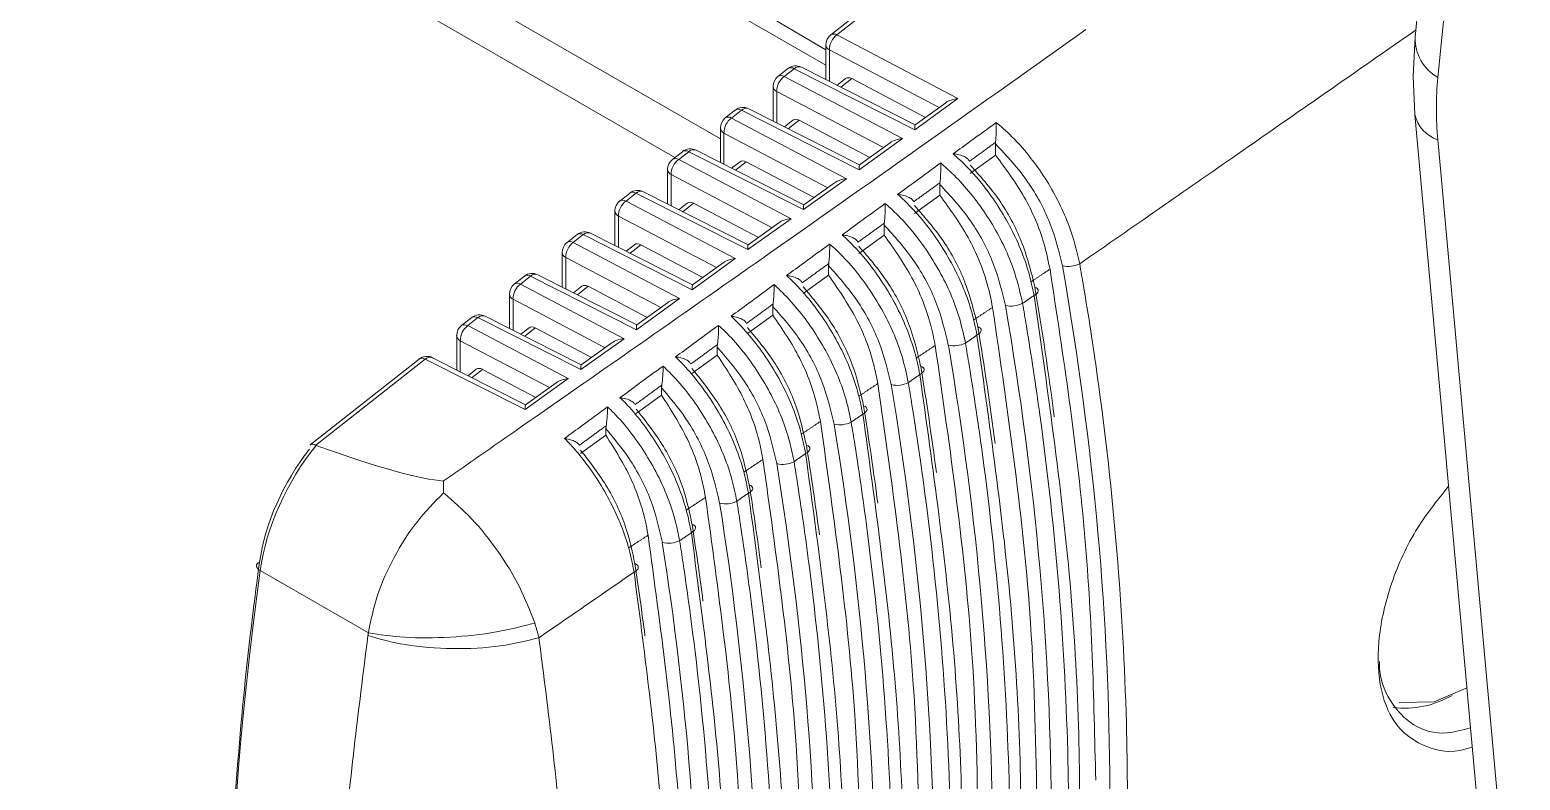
# Model space of a CAD drawing. Extents: x 11 to 120, y 2 to 94.
# Drawn here: x 84.262 to 85.436, y 13.921 to 14.513 of the extents above; entities that cross this region are included whole.
import ezdxf

# ---------------------------------------------------------------- set-up
doc = ezdxf.new("R2010")
doc.units = 0
doc.header["$MEASUREMENT"] = 0
doc.linetypes.add('SLD-Solid', pattern=[0])
doc.layers.add('OBJECT', color=7, linetype='CONTINUOUS')

msp = doc.modelspace()

# ---------------------------------------------------------------- linework, layer by layer
at = {"layer": 'OBJECT', "color": 7, "linetype": 'SLD-Solid', "lineweight": 15}
for p, q in [((84.889, 14.4848), (82.1888, 16.0435)), ((82.1959, 15.9332), (84.8059, 14.4265)), ((82.22, 15.884), (84.77, 14.4119)), ((85.4395, 15.3616), (85.353, 14.5067)), ((85.4575, 15.3297), (85.371, 14.4749)), ((85.1665, 14.7243), (84.8928, 14.5086)), ((85.1714, 14.7241), (84.8977, 14.5085)), ((84.889, 14.5007), (84.889, 14.4733)), ((84.8977, 14.5085), (84.993, 14.4583)), ((84.9781, 14.4512), (84.8918, 14.4967)), ((84.8918, 14.4967), (84.8918, 14.4718)), ((84.859, 14.482), (84.8512, 14.4758)), ((84.864, 14.4819), (84.8562, 14.4758)), ((84.8562, 14.4758), (84.9492, 14.4268)), ((84.959, 14.4338), (84.864, 14.4819)), ((84.9593, 14.4377), (84.8697, 14.483)), ((84.8474, 14.468), (84.8474, 14.4406)), ((84.9343, 14.4197), (84.8503, 14.4639)), ((84.8503, 14.4639), (84.8503, 14.4391)), ((84.9045, 14.4741), (84.8978, 14.4688)), ((84.9094, 14.4741), (84.9008, 14.4673)), ((84.9094, 14.4741), (84.9674, 14.4435)), ((84.993, 14.4583), (84.959, 14.4338)), ((84.9834, 14.455), (84.9593, 14.4377)), ((84.8175, 14.4492), (84.8097, 14.4431)), ((84.8225, 14.4492), (84.8146, 14.443)), ((84.8146, 14.443), (84.9053, 14.3952)), ((84.9152, 14.4023), (84.8225, 14.4492)), ((84.9155, 14.4062), (84.8282, 14.4503)), ((84.8629, 14.4414), (84.8563, 14.4361)), ((84.8679, 14.4413), (84.8593, 14.4346)), ((84.8679, 14.4413), (84.9236, 14.412)), ((85.3529, 14.4458), (85.4394, 13.4911)), ((84.8059, 14.4352), (84.8059, 14.4079)), ((84.8904, 14.3881), (84.8087, 14.4312)), ((84.8087, 14.4312), (84.8087, 14.4065)), ((84.776, 14.4165), (84.7681, 14.4104)), ((84.7809, 14.4165), (84.7731, 14.4103)), ((84.8713, 14.3708), (84.7809, 14.4165)), ((84.8717, 14.3746), (84.7867, 14.4176)), ((84.9492, 14.4268), (84.9152, 14.4023)), ((84.9396, 14.4235), (84.9155, 14.4061)), ((85.0226, 14.4137), (85.0226, 14.4227)), ((85.371, 14.426), (85.4575, 13.4712)), ((84.7731, 14.4103), (84.8615, 14.3637)), ((84.8214, 14.4086), (84.8147, 14.4034)), ((84.8263, 14.4086), (84.8178, 14.4019)), ((84.8263, 14.4086), (84.8797, 14.3804)), ((85.0026, 14.3994), (85.0226, 14.4137)), ((84.7643, 14.4025), (84.7643, 14.3752)), ((84.8466, 14.3566), (84.7672, 14.3985)), ((84.7672, 14.3985), (84.7672, 14.3738)), ((84.9053, 14.3952), (84.8713, 14.3708)), ((84.7345, 14.3838), (84.7266, 14.3776)), ((84.7394, 14.3838), (84.7316, 14.3776)), ((84.8275, 14.3393), (84.7394, 14.3838)), ((84.8278, 14.3431), (84.7452, 14.3849)), ((84.8958, 14.392), (84.8716, 14.3746)), ((84.9588, 14.3678), (84.9787, 14.3822)), ((84.9787, 14.3822), (84.9787, 14.3907)), ((84.7228, 14.3698), (84.7228, 14.3425)), ((84.7316, 14.3776), (84.8176, 14.3322)), ((84.7798, 14.3759), (84.7732, 14.3707)), ((84.7848, 14.3759), (84.7763, 14.3692)), ((84.7848, 14.3759), (84.8359, 14.3489)), ((84.8027, 14.3251), (84.7257, 14.3657)), ((84.7257, 14.3657), (84.7257, 14.3411)), ((84.8615, 14.3637), (84.8275, 14.3393)), ((84.8519, 14.3605), (84.8278, 14.3431)), ((84.9349, 14.3507), (84.9349, 14.3587)), ((84.693, 14.3511), (84.6851, 14.3449)), ((84.6979, 14.3511), (84.69, 14.3448)), ((84.7837, 14.3077), (84.6979, 14.3511)), ((84.784, 14.3116), (84.7037, 14.3522)), ((84.9149, 14.3363), (84.9349, 14.3507)), ((84.6812, 14.337), (84.6812, 14.3099)), ((84.69, 14.3448), (84.7738, 14.3007)), ((84.7383, 14.3432), (84.7317, 14.338)), ((84.7432, 14.3431), (84.7348, 14.3365)), ((84.7432, 14.3431), (84.792, 14.3174)), ((84.7589, 14.2936), (84.6841, 14.333)), ((84.6841, 14.333), (84.6841, 14.3084)), ((84.8176, 14.3322), (84.7837, 14.3077)), ((84.8081, 14.3289), (84.7839, 14.3116)), ((84.8911, 14.3191), (84.8911, 14.3267)), ((84.6515, 14.3184), (84.6435, 14.3122)), ((84.6564, 14.3184), (84.6485, 14.3121)), ((84.6485, 14.3121), (84.73, 14.2691)), ((84.7398, 14.2762), (84.6564, 14.3184)), ((84.7401, 14.2801), (84.6622, 14.3195)), ((84.6967, 14.3104), (84.6902, 14.3053)), ((84.7017, 14.3104), (84.6933, 14.3038)), ((84.7017, 14.3104), (84.7482, 14.2859)), ((84.8711, 14.3048), (84.8911, 14.3191)), ((84.6397, 14.3043), (84.6397, 14.2772)), ((84.7151, 14.262), (84.6426, 14.3003)), ((84.6426, 14.3003), (84.6426, 14.2757)), ((84.7738, 14.3007), (84.7398, 14.2762)), ((84.6963, 14.2486), (84.6207, 14.2868)), ((84.7642, 14.2974), (84.7401, 14.28)), ((84.8272, 14.2733), (84.8472, 14.2876)), ((84.8472, 14.2876), (84.8472, 14.2946)), ((84.61, 14.2857), (84.602, 14.2794)), ((84.6149, 14.2857), (84.6069, 14.2794)), ((84.6069, 14.2794), (84.6861, 14.2376)), ((84.696, 14.2447), (84.6149, 14.2857)), ((84.6552, 14.2777), (84.6487, 14.2726)), ((84.6601, 14.2777), (84.6518, 14.2711)), ((84.6601, 14.2777), (84.7044, 14.2543)), ((84.5982, 14.2716), (84.5982, 14.2445)), ((84.6712, 14.2305), (84.601, 14.2675)), ((84.601, 14.2675), (84.601, 14.243)), ((84.73, 14.2691), (84.696, 14.2447)), ((84.7204, 14.2659), (84.6963, 14.2485)), ((84.5685, 14.253), (84.4827, 14.1854)), ((84.5734, 14.253), (84.4872, 14.1851)), ((84.6521, 14.2132), (84.5734, 14.253)), ((84.6525, 14.217), (84.5792, 14.2541)), ((84.7834, 14.2417), (84.8034, 14.2561)), ((84.8034, 14.2561), (84.8034, 14.2625)), ((84.6136, 14.245), (84.6072, 14.2399)), ((84.6186, 14.2449), (84.6103, 14.2384)), ((84.6186, 14.2449), (84.6605, 14.2228)), ((84.6861, 14.2376), (84.6521, 14.2132)), ((84.6766, 14.2344), (84.6524, 14.217)), ((84.7595, 14.2246), (84.7595, 14.2304)), ((84.7396, 14.2102), (84.7595, 14.2246)), ((84.6957, 14.1787), (84.7157, 14.193)), ((84.7157, 14.193), (84.7157, 14.1982)), ((84.5286, 14.0373), (84.4434, 14.0865))]:
    msp.add_line(p, q, dxfattribs=at)
at = {"layer": 'OBJECT', "color": 7, "linetype": 'SLD-Solid', "lineweight": 15, "flags": 128}
for points in [[(81.6692, 16.3898), (82.3097, 16.0132), (84.889, 14.4968)], [(85.353, 14.5067), (85.3515, 14.4761), (85.3529, 14.4458)], [(85.0536, 14.3097), (85.0548, 14.3092), (85.0557, 14.3085), (85.0562, 14.3077), (85.0563, 14.3068), (85.056, 14.3059), (85.0554, 14.305), (85.0543, 14.304), (85.053, 14.3032)], [(85.0086, 14.2786), (85.0098, 14.278), (85.0107, 14.2773), (85.0113, 14.2765), (85.0114, 14.2756), (85.0111, 14.2747), (85.0104, 14.2738), (85.0094, 14.2729), (85.008, 14.272)], [(84.9636, 14.2474), (84.9649, 14.2469), (84.9658, 14.2462), (84.9663, 14.2454), (84.9664, 14.2445), (84.9661, 14.2435), (84.9654, 14.2426), (84.9644, 14.2417), (84.963, 14.2408)], [(84.9186, 14.2163), (84.9199, 14.2157), (84.9208, 14.215), (84.9213, 14.2142), (84.9214, 14.2133), (84.9211, 14.2124), (84.9204, 14.2114), (84.9194, 14.2105), (84.9181, 14.2097)], [(84.8736, 14.1851), (84.8749, 14.1846), (84.8758, 14.1839), (84.8763, 14.183), (84.8764, 14.1821), (84.8761, 14.1812), (84.8754, 14.1803), (84.8744, 14.1793), (84.873, 14.1785)], [(84.8286, 14.154), (84.8298, 14.1534), (84.8307, 14.1527), (84.8312, 14.1519), (84.8314, 14.151), (84.8311, 14.1501), (84.8304, 14.1491), (84.8294, 14.1482), (84.828, 14.1474)], [(84.7835, 14.1229), (84.7848, 14.1223), (84.7857, 14.1216), (84.7862, 14.1208), (84.7863, 14.1199), (84.786, 14.1189), (84.7854, 14.118), (84.7843, 14.1171), (84.783, 14.1162)], [(84.4434, 14.0865), (84.4422, 14.0873), (84.4412, 14.0881), (84.4407, 14.089), (84.4404, 14.0899), (84.4405, 14.0908), (84.441, 14.0916), (84.4418, 14.0923), (84.4429, 14.0929)], [(84.7385, 14.0918), (84.7397, 14.0912), (84.7406, 14.0905), (84.7411, 14.0897), (84.7412, 14.0887), (84.741, 14.0878), (84.7403, 14.0868), (84.7393, 14.0859), (84.7379, 14.0851)], [(85.3939, 13.994), (85.368, 13.9829), (85.3404, 13.9823)]]:
    msp.add_lwpolyline(points, dxfattribs=at)
at = {"layer": 'OBJECT', "color": 7, "linetype": 'SLD-Solid', "lineweight": 15}
for centre, radius, start, end in [((84.899, 14.5007), 0.01, 128.2361, 180), ((84.8937, 14.5011), 0.00479, 184.135, 246.5137), ((84.9067, 14.4967), 0.0149, 127.0577, 180.0165), ((84.8952, 14.5045), 0.00473, 57.9077, 121.0665), ((85.3891, 14.5061), 0.0361, 179.1152, 239.8682), ((84.8574, 14.468), 0.01, 128.2361, 180), ((84.8651, 14.4639), 0.0149, 127.0577, 180.0165), ((84.8537, 14.472), 0.00458, 56.7349, 122.2392), ((84.8652, 14.4741), 0.01, 63.1776, 128.2361), ((84.8614, 14.4781), 0.00458, 56.7349, 122.2392), ((84.8677, 14.4779), 0.00551, 68.9256, 133.0264), ((85.6268, 14.4504), 0.257, 174.5388, 185.4612), ((84.8522, 14.4683), 0.00479, 184.135, 246.5137), ((84.8237, 14.4414), 0.01, 63.1776, 128.2361), ((84.8159, 14.4352), 0.01, 128.2361, 180), ((84.8236, 14.4312), 0.0149, 127.0577, 180.0165), ((84.8121, 14.4392), 0.00458, 56.7349, 122.2392), ((84.8199, 14.4454), 0.00458, 56.7349, 122.2392), ((84.8262, 14.4452), 0.00551, 68.9256, 133.0264), ((85.379, 14.4514), 0.0267, 192.0454, 252.4527), ((84.8107, 14.4356), 0.00479, 184.135, 246.5137), ((84.7822, 14.4087), 0.01, 63.1776, 128.2361), ((84.7784, 14.4127), 0.00458, 56.7349, 122.2392), ((84.7847, 14.4125), 0.00551, 68.9256, 133.0264), ((84.7743, 14.4025), 0.01, 128.2361, 180), ((84.782, 14.3985), 0.0149, 127.0577, 180.0165), ((84.7706, 14.4065), 0.00458, 56.7349, 122.2392), ((84.7691, 14.4028), 0.00479, 184.135, 246.5137), ((84.7407, 14.376), 0.01, 63.1776, 128.2361), ((84.7369, 14.38), 0.00458, 56.7349, 122.2392), ((84.7432, 14.3798), 0.00551, 68.9256, 133.0264), ((84.7328, 14.3698), 0.01, 128.2361, 180), ((84.7276, 14.3701), 0.00479, 184.135, 246.5137), ((84.7405, 14.3657), 0.0149, 127.0577, 180.0165), ((84.729, 14.3737), 0.00458, 56.7349, 122.2392), ((84.6875, 14.341), 0.00458, 56.7349, 122.2392), ((84.6992, 14.3433), 0.01, 63.1776, 128.2361), ((84.6954, 14.3473), 0.00458, 56.7349, 122.2392), ((84.7017, 14.3471), 0.00551, 68.9256, 133.0264), ((84.6912, 14.337), 0.01, 128.2361, 180), ((84.686, 14.3374), 0.00479, 184.135, 246.5137), ((84.699, 14.333), 0.0149, 127.0577, 180.0165), ((85.0799, 14.3455), 0.0195, 256.6447, 297.5175), ((84.6497, 14.3043), 0.01, 128.2361, 180), ((84.6574, 14.3003), 0.0149, 127.0577, 180.0165), ((84.646, 14.3083), 0.00458, 56.7349, 122.2392), ((84.6577, 14.3106), 0.01, 63.1776, 128.2361), ((84.6539, 14.3146), 0.00458, 56.7349, 122.2392), ((84.6602, 14.3144), 0.00551, 68.9256, 133.0264), ((84.6445, 14.3046), 0.00479, 184.135, 246.5137), ((84.6162, 14.2779), 0.01, 63.1776, 128.2361), ((84.6124, 14.2818), 0.00458, 56.7349, 122.2392), ((84.6187, 14.2816), 0.00551, 68.9256, 133.0264), ((85.035, 14.3142), 0.0194, 256.42, 297.4893), ((84.6082, 14.2716), 0.01, 128.2361, 180), ((84.6159, 14.2675), 0.0149, 127.0577, 180.0165), ((84.6044, 14.2755), 0.00458, 56.7349, 122.2392), ((84.6029, 14.2719), 0.00479, 184.135, 246.5137), ((84.99, 14.2829), 0.0194, 256.1953, 297.4608), ((84.5746, 14.2452), 0.01, 63.1776, 128.2361), ((84.5709, 14.2491), 0.00458, 56.7349, 122.2392), ((84.5771, 14.2491), 0.00536, 67.8974, 134.0547), ((84.9451, 14.2516), 0.0193, 255.9705, 297.4322), ((84.9001, 14.2204), 0.0192, 255.7456, 297.4034), ((84.8551, 14.1891), 0.0191, 255.5206, 297.3744), ((84.8101, 14.1579), 0.019, 255.2956, 297.3452), ((84.7651, 14.1267), 0.0189, 255.0705, 297.3158), ((85.345, 14.0518), 0.0739, 262.9181, 300.1992)]:
    msp.add_arc(centre, radius, start, end, dxfattribs=at)
for centre, major_axis, ratio, start_param, end_param in [((84.9098, 14.4656), (-0.00494, 0.00879), 0.568104, 5.562304, 6.372114), ((84.9942, 14.4505), (0.0141, 0.001), 0.559485, 1.619644, 2.406669), ((84.8683, 14.4329), (-0.00494, 0.00879), 0.568104, 5.562304, 6.372114), ((84.9602, 14.426), (-0.0009, 0.0117), 0.071971, 0.043681, 0.830706), ((84.9504, 14.419), (0.0141, 0.001), 0.559485, 1.619644, 2.406669), ((84.8267, 14.4001), (-0.00494, 0.00879), 0.568104, 5.562304, 6.372114), ((84.9164, 14.3945), (-0.0009, 0.0117), 0.071971, 0.043681, 0.830706), ((84.9066, 14.3874), (0.0141, 0.001), 0.559485, 1.619644, 2.406669), ((84.7852, 14.3674), (-0.00494, 0.00879), 0.568104, 5.562304, 6.372114), ((84.8726, 14.363), (-0.0009, 0.0117), 0.071971, 0.043681, 0.830706), ((84.8627, 14.3559), (0.0141, 0.001), 0.559485, 1.619644, 2.406669), ((84.7436, 14.3347), (-0.00494, 0.00879), 0.568104, 5.562304, 6.372114), ((84.8287, 14.3315), (-0.0009, 0.0117), 0.071971, 0.043681, 0.830706), ((84.8189, 14.3244), (0.0141, 0.001), 0.559485, 1.619644, 2.406669), ((83.5308, 14.8121), (-1.1233, 1.9121), 0.582398, 3.705236, 4.140027), ((84.7021, 14.3019), (-0.00494, 0.00879), 0.568104, 5.562304, 6.372114), ((84.7849, 14.2999), (-0.0009, 0.0117), 0.071971, 0.043681, 0.830706), ((84.775, 14.2929), (0.0141, 0.001), 0.559485, 1.619644, 2.406669), ((83.5353, 14.8163), (-1.094, 1.9283), 0.572321, 4.093498, 4.145875), ((83.487, 14.7868), (-1.1217, 1.9093), 0.582398, 3.708599, 4.136664), ((84.6605, 14.2692), (-0.00494, 0.00879), 0.568104, 5.562304, 6.372114), ((84.741, 14.2684), (-0.0009, 0.0117), 0.071971, 0.043681, 0.830706), ((83.4914, 14.791), (-1.0924, 1.9255), 0.572321, 4.095162, 4.14251), ((84.7312, 14.2613), (0.0141, 0.001), 0.559485, 1.619644, 2.406669), ((83.4432, 14.7615), (-1.12, 1.9065), 0.582398, 3.71197, 4.133293), ((84.619, 14.2365), (-0.00494, 0.00879), 0.568104, 5.562304, 6.372114), ((84.6972, 14.2369), (-0.0009, 0.0117), 0.071971, 0.043681, 0.830706), ((83.4476, 14.7657), (-1.0908, 1.9226), 0.572321, 4.095985, 4.139138), ((84.6874, 14.2298), (0.0141, 0.001), 0.559485, 1.619644, 2.406669), ((83.3993, 14.7362), (-1.1184, 1.9037), 0.582398, 3.715349, 4.129914), ((84.6534, 14.2054), (-0.0009, 0.0117), 0.071971, 0.043681, 0.830706), ((83.4037, 14.7404), (-1.0892, 1.9198), 0.572321, 4.096159, 4.135757), ((83.3555, 14.7109), (-1.1167, 1.9009), 0.582398, 3.718736, 4.126527), ((84.5154, 14.1231), (0.0508, 0.0976), 0.546171, 1.229091, 2.150624), ((84.5228, 14.1193), (0.0558, 0.1063), 0.548821, 1.215786, 2.152407), ((82.993, 15.0024), (1.6104, -0.8416), 0.051024, 5.927291, 6.168405), ((83.3599, 14.7151), (-1.0876, 1.917), 0.572321, 4.09582, 4.132368), ((83.3116, 14.6856), (-1.1151, 1.898), 0.582398, 3.722132, 4.123132), ((83.3161, 14.6898), (-1.086, 1.9142), 0.572321, 4.09507, 4.128971), ((83.2678, 14.6603), (-1.1135, 1.8952), 0.582398, 3.725535, 4.119729), ((83.2722, 14.6645), (-1.0844, 1.9113), 0.572321, 4.093983, 4.125565), ((83.2239, 14.6349), (-1.1118, 1.8924), 0.582398, 3.728947, 4.116317), ((85.9185, 14.7091), (1.0353, 1.9881), 0.546171, 2.150624, 2.267536), ((83.2284, 14.6391), (-1.0828, 1.9085), 0.572321, 4.092617, 4.122152), ((85.9259, 14.7052), (1.0403, 1.9967), 0.546312, 2.150718, 2.514227)]:
    msp.add_ellipse(centre, major_axis=major_axis, ratio=ratio, start_param=start_param, end_param=end_param, dxfattribs=at)
for points, knots in [([(84.5879, 14.157), (84.592, 14.1598), (84.6124, 14.1741), (84.6984, 14.234), (84.8637, 14.3494), (85.0112, 14.4541), (85.0938, 14.5128)], [0, 0, 0, 0, 0.024148, 0.120739, 0.507103, 1, 1, 1, 1]), ([(85.3535, 14.5123), (85.3067, 14.4797), (85.2186, 14.4182), (85.1303, 14.3569), (85.0889, 14.3281)], [0, 0, 0, 0, 0.531409, 1, 1, 1, 1]), ([(84.9892, 14.4148), (84.9939, 14.4182), (85.0052, 14.4264), (85.0165, 14.4347), (85.0231, 14.4395)], [0, 0, 0, 0, 0.412557, 1, 1, 1, 1]), ([(85.0231, 14.4395), (85.0231, 14.4395), (85.0232, 14.4384), (85.0232, 14.4358), (85.0231, 14.4315), (85.0229, 14.4271), (85.0227, 14.4249), (85.0226, 14.4239)], [0, 0, 0, 0, 0.007744, 0.250695, 0.570354, 0.807208, 1, 1, 1, 1]), ([(85.0231, 14.4395), (85.025, 14.438), (85.0315, 14.4325), (85.0468, 14.4171), (85.0666, 14.3898), (85.0822, 14.3568), (85.087, 14.3364), (85.0889, 14.3281)], [0, 0, 0, 0, 0.059775, 0.207161, 0.501412, 0.795934, 1, 1, 1, 1]), ([(85.0754, 14.3265), (85.0726, 14.3377), (85.067, 14.3601), (85.0484, 14.395), (85.0314, 14.4132), (85.0226, 14.4227)], [0, 0, 0, 0, 0.324207, 0.64849, 1, 1, 1, 1]), ([(84.9455, 14.3828), (84.9502, 14.3863), (84.9615, 14.3945), (84.9728, 14.4028), (84.9794, 14.4076)], [0, 0, 0, 0, 0.412528, 1, 1, 1, 1]), ([(84.9794, 14.4076), (84.9794, 14.4076), (84.9794, 14.4066), (84.9795, 14.404), (84.9794, 14.3998), (84.9792, 14.3954), (84.9789, 14.3931), (84.9788, 14.392)], [0, 0, 0, 0, 0.007812, 0.231081, 0.559204, 0.802812, 1, 1, 1, 1]), ([(84.9794, 14.4076), (84.9812, 14.406), (84.9877, 14.4005), (85.0028, 14.3849), (85.0225, 14.3575), (85.0376, 14.3247), (85.0421, 14.3048), (85.0439, 14.2969)], [0, 0, 0, 0, 0.059495, 0.208459, 0.505892, 0.803608, 1, 1, 1, 1]), ([(85.053, 14.3032), (85.0517, 14.3092), (85.0479, 14.3272), (85.0348, 14.3586), (85.0149, 14.3888), (84.9988, 14.4064), (84.991, 14.4132), (84.9892, 14.4148)], [0, 0, 0, 0, 0.148503, 0.448596, 0.748256, 0.940444, 1, 1, 1, 1]), ([(85.0021, 14.4089), (85.0017, 14.4096), (85.0009, 14.4109), (84.9981, 14.4127), (84.9942, 14.4141), (84.9909, 14.4147), (84.9893, 14.4148), (84.9892, 14.4148)], [0, 0, 0, 0, 0.199298, 0.397083, 0.7009, 0.992023, 1, 1, 1, 1]), ([(85.0026, 14.406), (85.0105, 14.3972), (85.0263, 14.3797), (85.0449, 14.3451), (85.0506, 14.3218), (85.0536, 14.3097)], [0, 0, 0, 0, 0.324373, 0.64869, 1, 1, 1, 1]), ([(85.0226, 14.4137), (85.0306, 14.403), (85.0465, 14.3817), (85.0601, 14.3495), (85.0641, 14.3307), (85.0655, 14.3239)], [0, 0, 0, 0, 0.390004, 0.779955, 1, 1, 1, 1]), ([(85.008, 14.272), (85.0068, 14.278), (85.003, 14.296), (84.99, 14.3274), (84.9704, 14.3573), (84.9546, 14.3746), (84.9473, 14.3812), (84.9455, 14.3828)], [0, 0, 0, 0, 0.150136, 0.453531, 0.756488, 0.940721, 1, 1, 1, 1]), ([(84.9582, 14.3771), (84.9578, 14.3777), (84.9568, 14.3792), (84.9536, 14.381), (84.9497, 14.3823), (84.9468, 14.3827), (84.9455, 14.3828), (84.9455, 14.3828)], [0, 0, 0, 0, 0.203476, 0.450054, 0.773099, 0.991938, 1, 1, 1, 1]), ([(85.0304, 14.2953), (85.0276, 14.3065), (85.0222, 14.3289), (85.0038, 14.3634), (84.9872, 14.3815), (84.9787, 14.3907)], [0, 0, 0, 0, 0.328087, 0.656253, 1, 1, 1, 1]), ([(84.9787, 14.3822), (84.9866, 14.3714), (85.0024, 14.3498), (85.0152, 14.3181), (85.019, 14.3), (85.0203, 14.2938)], [0, 0, 0, 0, 0.397554, 0.795054, 1, 1, 1, 1]), ([(84.9018, 14.3509), (84.9064, 14.3543), (84.9177, 14.3626), (84.929, 14.3708), (84.9357, 14.3757)], [0, 0, 0, 0, 0.412497, 1, 1, 1, 1]), ([(84.9357, 14.3757), (84.9357, 14.3756), (84.9357, 14.3747), (84.9357, 14.3722), (84.9356, 14.3681), (84.9354, 14.3636), (84.9351, 14.3612), (84.935, 14.3602)], [0, 0, 0, 0, 0.007883, 0.210618, 0.547453, 0.798165, 1, 1, 1, 1]), ([(84.9357, 14.3757), (84.9375, 14.3741), (84.9439, 14.3684), (84.9589, 14.3527), (84.9783, 14.325), (84.9929, 14.2927), (84.9973, 14.2732), (84.9989, 14.2657)], [0, 0, 0, 0, 0.059218, 0.209832, 0.510595, 0.811653, 1, 1, 1, 1]), ([(84.9588, 14.374), (84.9666, 14.3651), (84.9823, 14.3473), (85.0003, 14.3131), (85.0058, 14.2902), (85.0086, 14.2786)], [0, 0, 0, 0, 0.328437, 0.656814, 1, 1, 1, 1]), ([(84.9854, 14.2641), (84.9827, 14.2753), (84.9773, 14.2978), (84.9592, 14.3318), (84.943, 14.3497), (84.9349, 14.3587)], [0, 0, 0, 0, 0.332167, 0.664414, 1, 1, 1, 1]), ([(84.963, 14.2408), (84.9618, 14.2468), (84.958, 14.2648), (84.9451, 14.2962), (84.9259, 14.3257), (84.9105, 14.3428), (84.9035, 14.3493), (84.9018, 14.3509)], [0, 0, 0, 0, 0.151845, 0.458695, 0.765103, 0.940995, 1, 1, 1, 1]), ([(84.9143, 14.3452), (84.9139, 14.3458), (84.9129, 14.3472), (84.9096, 14.3491), (84.9058, 14.3503), (84.9029, 14.3508), (84.9018, 14.3509), (84.9018, 14.3509)], [0, 0, 0, 0, 0.207488, 0.460443, 0.790805, 0.99185, 1, 1, 1, 1]), ([(84.9349, 14.3507), (84.9427, 14.3398), (84.9582, 14.3179), (84.9704, 14.2868), (84.974, 14.2693), (84.9751, 14.2638)], [0, 0, 0, 0, 0.405542, 0.811028, 1, 1, 1, 1]), ([(84.858, 14.3189), (84.8627, 14.3223), (84.874, 14.3306), (84.8853, 14.3388), (84.8919, 14.3437)], [0, 0, 0, 0, 0.412464, 1, 1, 1, 1]), ([(84.8919, 14.3437), (84.8919, 14.3437), (84.892, 14.3428), (84.892, 14.3404), (84.8919, 14.3363), (84.8916, 14.3318), (84.8913, 14.3294), (84.8912, 14.3283)], [0, 0, 0, 0, 0.007956, 0.189278, 0.535067, 0.793252, 1, 1, 1, 1]), ([(84.8919, 14.3437), (84.8937, 14.3421), (84.9001, 14.3364), (84.915, 14.3205), (84.9341, 14.2926), (84.9483, 14.2606), (84.9524, 14.2416), (84.9539, 14.2345)], [0, 0, 0, 0, 0.058943, 0.211285, 0.515535, 0.820092, 1, 1, 1, 1]), ([(84.9149, 14.342), (84.9227, 14.333), (84.9383, 14.315), (84.9558, 14.281), (84.961, 14.2586), (84.9636, 14.2474)], [0, 0, 0, 0, 0.332714, 0.665366, 1, 1, 1, 1]), ([(84.9404, 14.2329), (84.9377, 14.2442), (84.9323, 14.2666), (84.9145, 14.3002), (84.8988, 14.318), (84.8911, 14.3267)], [0, 0, 0, 0, 0.336461, 0.673003, 1, 1, 1, 1]), ([(85.1015, 13.9211), (85.1, 13.9863), (85.097, 14.1166), (85.076, 14.2549), (85.0655, 14.3239)], [0, 0, 0, 0, 0.500491, 1, 1, 1, 1]), ([(85.0889, 14.3281), (85.0899, 14.3222), (85.095, 14.2928), (85.1139, 14.1695), (85.1296, 13.9779), (85.1243, 13.744), (85.1007, 13.6107), (85.0889, 13.5435)], [0, 0, 0, 0, 0.020664, 0.10333, 0.434805, 0.715264, 1, 1, 1, 1]), ([(84.8143, 14.2868), (84.819, 14.2902), (84.8303, 14.2985), (84.8416, 14.3068), (84.8482, 14.3117)], [0, 0, 0, 0, 0.41243, 1, 1, 1, 1]), ([(84.8482, 14.3117), (84.8482, 14.3116), (84.8482, 14.3109), (84.8482, 14.3086), (84.8481, 14.3046), (84.8478, 14.2999), (84.8475, 14.2975), (84.8474, 14.2964)], [0, 0, 0, 0, 0.008033, 0.167032, 0.522009, 0.788055, 1, 1, 1, 1]), ([(84.8482, 14.3117), (84.8499, 14.3101), (84.8562, 14.3043), (84.871, 14.2882), (84.89, 14.2601), (84.9036, 14.2285), (84.9075, 14.21), (84.9089, 14.2033)], [0, 0, 0, 0, 0.058671, 0.212823, 0.520728, 0.828954, 1, 1, 1, 1]), ([(84.9181, 14.2097), (84.9168, 14.2156), (84.9131, 14.2337), (84.9003, 14.265), (84.8813, 14.2942), (84.8664, 14.311), (84.8597, 14.3173), (84.858, 14.3189)], [0, 0, 0, 0, 0.153635, 0.464106, 0.774128, 0.941266, 1, 1, 1, 1]), ([(84.8704, 14.3132), (84.87, 14.3139), (84.869, 14.3153), (84.8657, 14.3172), (84.8618, 14.3184), (84.8591, 14.3188), (84.8581, 14.3189), (84.858, 14.3189)], [0, 0, 0, 0, 0.211698, 0.471304, 0.809147, 0.991758, 1, 1, 1, 1]), ([(84.8711, 14.3099), (84.8788, 14.3008), (84.8942, 14.2826), (84.9111, 14.2489), (84.9162, 14.227), (84.9186, 14.2163)], [0, 0, 0, 0, 0.337221, 0.67438, 1, 1, 1, 1]), ([(84.8911, 14.3191), (84.8987, 14.3081), (84.914, 14.2861), (84.9256, 14.2556), (84.9289, 14.2387), (84.9299, 14.2337)], [0, 0, 0, 0, 0.414011, 0.827964, 1, 1, 1, 1]), ([(85.053, 13.529), (85.054, 13.5338), (85.0589, 13.5575), (85.0772, 13.6593), (85.0921, 13.8316), (85.0865, 14.0682), (85.0642, 14.2245), (85.053, 14.3032)], [0, 0, 0, 0, 0.020946, 0.104745, 0.440757, 0.718361, 1, 1, 1, 1]), ([(84.873, 14.1785), (84.8718, 14.1845), (84.8682, 14.2025), (84.8554, 14.2339), (84.8368, 14.2627), (84.8222, 14.2792), (84.816, 14.2852), (84.8143, 14.2868)], [0, 0, 0, 0, 0.155511, 0.469779, 0.783591, 0.941534, 1, 1, 1, 1]), ([(84.8265, 14.2812), (84.8261, 14.2819), (84.8251, 14.2833), (84.8217, 14.2852), (84.8179, 14.2863), (84.8152, 14.2867), (84.8143, 14.2868), (84.8143, 14.2868)], [0, 0, 0, 0, 0.216117, 0.482661, 0.828146, 0.991661, 1, 1, 1, 1]), ([(84.8954, 14.2018), (84.8927, 14.213), (84.8874, 14.2354), (84.8699, 14.2687), (84.8546, 14.2862), (84.8472, 14.2946)], [0, 0, 0, 0, 0.340986, 0.682054, 1, 1, 1, 1]), ([(84.8472, 14.2876), (84.8548, 14.2765), (84.8699, 14.2542), (84.8807, 14.2244), (84.8838, 14.2081), (84.8847, 14.2038)], [0, 0, 0, 0, 0.423011, 0.845963, 1, 1, 1, 1]), ([(85.0553, 13.8971), (85.0544, 13.9459), (85.0522, 14.0739), (85.0325, 14.2098), (85.0203, 14.2938)], [0, 0, 0, 0, 0.38188, 1, 1, 1, 1]), ([(85.0439, 14.2969), (85.0449, 14.291), (85.0499, 14.2616), (85.0685, 14.1385), (85.0835, 13.9493), (85.0778, 13.7201), (85.0553, 13.5906), (85.0439, 13.5254)], [0, 0, 0, 0, 0.021019, 0.105105, 0.442277, 0.719147, 1, 1, 1, 1]), ([(84.7706, 14.2547), (84.7752, 14.2582), (84.7865, 14.2665), (84.7978, 14.2748), (84.8045, 14.2796)], [0, 0, 0, 0, 0.412394, 1, 1, 1, 1]), ([(84.8045, 14.2796), (84.8045, 14.2796), (84.8045, 14.279), (84.8045, 14.2767), (84.8044, 14.2728), (84.804, 14.2681), (84.8037, 14.2656), (84.8035, 14.2645)], [0, 0, 0, 0, 0.008114, 0.14385, 0.508241, 0.782554, 1, 1, 1, 1]), ([(84.8045, 14.2796), (84.8062, 14.278), (84.8124, 14.2722), (84.8271, 14.2559), (84.8458, 14.2276), (84.8589, 14.1964), (84.8626, 14.1783), (84.8639, 14.1722)], [0, 0, 0, 0, 0.058402, 0.214452, 0.526193, 0.838268, 1, 1, 1, 1]), ([(84.8272, 14.2778), (84.8349, 14.2686), (84.8502, 14.2501), (84.8665, 14.2168), (84.8713, 14.1954), (84.8736, 14.1851)], [0, 0, 0, 0, 0.341978, 0.683892, 1, 1, 1, 1]), ([(85.0091, 13.8731), (85.0083, 13.9219), (85.0061, 14.0479), (84.9869, 14.1818), (84.9751, 14.2638)], [0, 0, 0, 0, 0.387367, 1, 1, 1, 1]), ([(84.9989, 14.2657), (84.9999, 14.2598), (85.0048, 14.2304), (85.0231, 14.1074), (85.0374, 13.9208), (85.0313, 13.6963), (85.0098, 13.5706), (84.9989, 13.5073)], [0, 0, 0, 0, 0.021386, 0.106942, 0.450006, 0.723153, 1, 1, 1, 1]), ([(85.008, 13.5109), (85.009, 13.5157), (85.0138, 13.5395), (85.0318, 13.6416), (85.046, 13.8121), (85.0401, 14.0444), (85.0188, 14.1958), (85.008, 14.272)], [0, 0, 0, 0, 0.021311, 0.106567, 0.448429, 0.72234, 1, 1, 1, 1]), ([(84.828, 14.1474), (84.8268, 14.1533), (84.8232, 14.1713), (84.8105, 14.2027), (84.7922, 14.2311), (84.778, 14.2474), (84.7722, 14.2531), (84.7706, 14.2547)], [0, 0, 0, 0, 0.157481, 0.475733, 0.793524, 0.941799, 1, 1, 1, 1]), ([(84.7827, 14.2492), (84.7822, 14.2499), (84.7811, 14.2513), (84.7777, 14.2532), (84.774, 14.2543), (84.7714, 14.2547), (84.7706, 14.2547), (84.7706, 14.2547)], [0, 0, 0, 0, 0.220758, 0.494543, 0.847827, 0.99156, 1, 1, 1, 1]), ([(84.8503, 14.1706), (84.8477, 14.1818), (84.8425, 14.2043), (84.8253, 14.2371), (84.8104, 14.2544), (84.8034, 14.2625)], [0, 0, 0, 0, 0.345761, 0.691605, 1, 1, 1, 1]), ([(84.8034, 14.2561), (84.8108, 14.2448), (84.8257, 14.2224), (84.8358, 14.1932), (84.8387, 14.1776), (84.8394, 14.1739)], [0, 0, 0, 0, 0.432601, 0.86514, 1, 1, 1, 1]), ([(84.7268, 14.2226), (84.7315, 14.2261), (84.7428, 14.2344), (84.7541, 14.2427), (84.7608, 14.2475)], [0, 0, 0, 0, 0.412356, 1, 1, 1, 1]), ([(84.7608, 14.2475), (84.7608, 14.2475), (84.7608, 14.247), (84.7608, 14.2448), (84.7606, 14.241), (84.7603, 14.2362), (84.7599, 14.2336), (84.7597, 14.2325)], [0, 0, 0, 0, 0.008198, 0.119701, 0.493719, 0.776727, 1, 1, 1, 1]), ([(84.7608, 14.2475), (84.7624, 14.2459), (84.7686, 14.24), (84.7831, 14.2236), (84.8016, 14.1951), (84.8141, 14.1643), (84.8177, 14.1467), (84.8188, 14.141)], [0, 0, 0, 0, 0.058136, 0.216179, 0.531949, 0.848067, 1, 1, 1, 1]), ([(84.7834, 14.2457), (84.791, 14.2363), (84.8062, 14.2176), (84.8219, 14.1847), (84.8264, 14.1638), (84.8286, 14.154)], [0, 0, 0, 0, 0.347005, 0.693943, 1, 1, 1, 1]), ([(84.963, 13.4928), (84.964, 13.4976), (84.9688, 13.5214), (84.9864, 13.6238), (84.9999, 13.7927), (84.9937, 14.0206), (84.9733, 14.1671), (84.963, 14.2408)], [0, 0, 0, 0, 0.021688, 0.108454, 0.456371, 0.726448, 1, 1, 1, 1]), ([(84.8053, 14.1395), (84.8027, 14.1507), (84.7975, 14.1731), (84.7806, 14.2054), (84.7662, 14.2226), (84.7595, 14.2304)], [0, 0, 0, 0, 0.350806, 0.701696, 1, 1, 1, 1]), ([(84.963, 13.8491), (84.9621, 13.8979), (84.9599, 14.022), (84.9412, 14.1538), (84.9299, 14.2337)], [0, 0, 0, 0, 0.393082, 1, 1, 1, 1]), ([(84.9539, 14.2345), (84.9549, 14.2287), (84.9597, 14.1993), (84.9776, 14.0764), (84.9912, 13.8923), (84.9849, 13.6725), (84.9643, 13.5505), (84.9539, 13.4891)], [0, 0, 0, 0, 0.021766, 0.108843, 0.458007, 0.72729, 1, 1, 1, 1]), ([(84.783, 14.1162), (84.7818, 14.1222), (84.7782, 14.1401), (84.7656, 14.1716), (84.7476, 14.1996), (84.7339, 14.2156), (84.7285, 14.221), (84.7268, 14.2226)], [0, 0, 0, 0, 0.159551, 0.48199, 0.803962, 0.942061, 1, 1, 1, 1]), ([(84.7388, 14.2172), (84.7383, 14.2178), (84.7372, 14.2192), (84.7337, 14.2211), (84.73, 14.2222), (84.7276, 14.2225), (84.7269, 14.2226), (84.7268, 14.2226)], [0, 0, 0, 0, 0.225635, 0.506976, 0.868217, 0.991454, 1, 1, 1, 1]), ([(84.7595, 14.2246), (84.7668, 14.2132), (84.7814, 14.1905), (84.7909, 14.162), (84.7936, 14.1471), (84.7942, 14.144)], [0, 0, 0, 0, 0.442846, 0.885629, 1, 1, 1, 1]), ([(84.6831, 14.1905), (84.6878, 14.1939), (84.6991, 14.2022), (84.7104, 14.2105), (84.717, 14.2154)], [0, 0, 0, 0, 0.412316, 1, 1, 1, 1]), ([(84.717, 14.2154), (84.717, 14.2154), (84.717, 14.215), (84.717, 14.2129), (84.7169, 14.2091), (84.7165, 14.2043), (84.7161, 14.2017), (84.7159, 14.2005)], [0, 0, 0, 0, 0.008287, 0.094553, 0.478398, 0.770552, 1, 1, 1, 1]), ([(84.717, 14.2154), (84.7187, 14.2138), (84.7248, 14.2078), (84.7391, 14.1912), (84.7574, 14.1626), (84.7693, 14.1322), (84.7727, 14.1151), (84.7738, 14.1099)], [0, 0, 0, 0, 0.057873, 0.218011, 0.538018, 0.858388, 1, 1, 1, 1]), ([(84.7396, 14.2135), (84.7471, 14.2041), (84.7621, 14.1851), (84.7772, 14.1526), (84.7816, 14.1322), (84.7835, 14.1229)], [0, 0, 0, 0, 0.352325, 0.704581, 1, 1, 1, 1]), ([(84.9181, 13.4747), (84.919, 13.4795), (84.9237, 13.5034), (84.941, 13.606), (84.9538, 13.7732), (84.9473, 13.9968), (84.9279, 14.1384), (84.9181, 14.2097)], [0, 0, 0, 0, 0.022079, 0.110408, 0.464595, 0.730691, 1, 1, 1, 1]), ([(84.7602, 14.1084), (84.7576, 14.1196), (84.7525, 14.142), (84.7359, 14.1738), (84.7219, 14.1907), (84.7157, 14.1982)], [0, 0, 0, 0, 0.356145, 0.712376, 1, 1, 1, 1]), ([(84.7157, 14.193), (84.7229, 14.1816), (84.7372, 14.1587), (84.746, 14.1309), (84.7485, 14.1166), (84.7489, 14.1142)], [0, 0, 0, 0, 0.453826, 0.907587, 1, 1, 1, 1]), ([(84.9168, 13.8251), (84.916, 13.8739), (84.9138, 13.9962), (84.8956, 14.1258), (84.8847, 14.2038)], [0, 0, 0, 0, 0.399041, 1, 1, 1, 1]), ([(84.9089, 14.2033), (84.9099, 14.1975), (84.9146, 14.1681), (84.9322, 14.0454), (84.9451, 13.8638), (84.9385, 13.6486), (84.9188, 13.5305), (84.9089, 13.471)], [0, 0, 0, 0, 0.02216, 0.110811, 0.466294, 0.731564, 1, 1, 1, 1]), ([(84.4872, 14.1851), (84.4864, 14.1854), (84.4849, 14.186), (84.4833, 14.186), (84.4829, 14.1855), (84.4828, 14.1853)], [0, 0, 0, 0, 0.411368, 0.822635, 1, 1, 1, 1]), ([(84.7379, 14.0851), (84.7367, 14.091), (84.7332, 14.109), (84.7206, 14.1404), (84.703, 14.1681), (84.6897, 14.1837), (84.6847, 14.1889), (84.6831, 14.1905)], [0, 0, 0, 0, 0.161729, 0.488573, 0.814943, 0.942319, 1, 1, 1, 1]), ([(84.6949, 14.1851), (84.6943, 14.1858), (84.6932, 14.1872), (84.6896, 14.189), (84.686, 14.19), (84.6837, 14.1904), (84.6832, 14.1905), (84.6831, 14.1905)], [0, 0, 0, 0, 0.236919, 0.528787, 0.900003, 0.991341, 1, 1, 1, 1]), ([(84.6957, 14.1813), (84.7032, 14.1717), (84.718, 14.1526), (84.7325, 14.1204), (84.7366, 14.1006), (84.7385, 14.0918)], [0, 0, 0, 0, 0.357964, 0.715857, 1, 1, 1, 1]), ([(84.8707, 13.8011), (84.8698, 13.8499), (84.8677, 13.9703), (84.85, 14.098), (84.8394, 14.1739)], [0, 0, 0, 0, 0.405259, 1, 1, 1, 1]), ([(84.8639, 14.1722), (84.8648, 14.1663), (84.8695, 14.137), (84.8867, 14.0143), (84.8989, 13.8353), (84.892, 13.6248), (84.8733, 13.5104), (84.8639, 13.453)], [0, 0, 0, 0, 0.022568, 0.112852, 0.474884, 0.735984, 1, 1, 1, 1]), ([(84.873, 13.4566), (84.874, 13.4614), (84.8786, 13.4854), (84.8955, 13.5883), (84.9077, 13.7537), (84.9009, 13.973), (84.8824, 14.1097), (84.873, 14.1785)], [0, 0, 0, 0, 0.022484, 0.112433, 0.473117, 0.735079, 1, 1, 1, 1]), ([(84.828, 13.4386), (84.8289, 13.4434), (84.8334, 13.4674), (84.8501, 13.5706), (84.8615, 13.7343), (84.8546, 13.9492), (84.8369, 14.0811), (84.828, 14.1474)], [0, 0, 0, 0, 0.022904, 0.114532, 0.481954, 0.739618, 1, 1, 1, 1]), ([(85.3981, 13.9474), (85.3962, 13.9468), (85.3827, 13.9418), (85.3612, 13.9461), (85.3378, 13.9614), (85.3247, 13.9907), (85.3226, 14.0295), (85.3321, 14.0736), (85.3512, 14.1174), (85.3703, 14.1414), (85.3795, 14.1528)], [0, 0, 0, 0, 0.022239, 0.162579, 0.303085, 0.444225, 0.585932, 0.727883, 0.869734, 1, 1, 1, 1]), ([(84.8245, 13.7771), (84.8236, 13.826), (84.8215, 13.9445), (84.8043, 14.0701), (84.7942, 14.144)], [0, 0, 0, 0, 0.411755, 1, 1, 1, 1]), ([(84.8188, 14.141), (84.8198, 14.1351), (84.8243, 14.1058), (84.8412, 13.9833), (84.8527, 13.8068), (84.8456, 13.6009), (84.8278, 13.4904), (84.8188, 13.4349)], [0, 0, 0, 0, 0.022991, 0.114968, 0.483791, 0.740558, 1, 1, 1, 1]), ([(84.7783, 13.7531), (84.7775, 13.802), (84.7754, 13.9188), (84.7587, 14.0424), (84.7489, 14.1142)], [0, 0, 0, 0, 0.418548, 1, 1, 1, 1]), ([(84.783, 13.4205), (84.7839, 13.4253), (84.7883, 13.4494), (84.8046, 13.5528), (84.8154, 13.7148), (84.8082, 13.9253), (84.7914, 14.0524), (84.783, 14.1162)], [0, 0, 0, 0, 0.023339, 0.11671, 0.491124, 0.744318, 1, 1, 1, 1]), ([(84.7738, 14.1099), (84.7747, 14.104), (84.7792, 14.0747), (84.7957, 13.9523), (84.8066, 13.7783), (84.7992, 13.5771), (84.7823, 13.4704), (84.7738, 13.4168)], [0, 0, 0, 0, 0.02343, 0.117164, 0.493036, 0.745294, 1, 1, 1, 1]), ([(84.7379, 13.4025), (84.7388, 13.4073), (84.7431, 13.4315), (84.7591, 13.5351), (84.7693, 13.6954), (84.7618, 13.9015), (84.7459, 14.0237), (84.7379, 14.0851)], [0, 0, 0, 0, 0.023792, 0.118973, 0.500646, 0.749188, 1, 1, 1, 1]), ([(84.5286, 14.0373), (84.5377, 14.0359), (84.5566, 14.0329), (84.5929, 14.0333), (84.6298, 14.0372), (84.65, 14.0424), (84.6597, 14.045)], [0, 0, 0, 0, 0.241561, 0.5, 0.758439, 1, 1, 1, 1]), ([(84.5283, 14.0351), (84.5377, 14.0324), (84.5573, 14.0269), (84.5949, 14.0241), (84.6329, 14.0259), (84.6532, 14.031), (84.663, 14.0334)], [0, 0, 0, 0, 0.24117, 0.5, 0.75883, 1, 1, 1, 1]), ([(84.663, 14.0334), (84.6705, 13.9745), (84.6856, 13.8559), (84.6877, 13.7437), (84.6888, 13.6872)], [0, 0, 0, 0, 0.496376, 1, 1, 1, 1]), ([(85.3251, 14.0147), (85.3251, 14.0144), (85.3244, 14.0015), (85.3328, 13.9824), (85.3506, 13.9629), (85.3734, 13.956), (85.3904, 13.9607), (85.3967, 13.9625)], [0, 0, 0, 0, 0.007542, 0.284177, 0.560862, 0.837601, 1, 1, 1, 1])]:
    msp.add_open_spline(points, degree=3, knots=knots, dxfattribs=at)
for points, degree in [([(85.0226, 14.4239), (85.0021, 14.4089)], 1), ([(85.0226, 14.4227), (85.0226, 14.4239)], 1), ([(84.9788, 14.392), (84.9582, 14.3771)], 1), ([(84.9787, 14.3907), (84.9788, 14.392)], 1), ([(84.935, 14.3602), (84.9143, 14.3452)], 1), ([(84.9349, 14.3587), (84.935, 14.3602)], 1), ([(84.8912, 14.3283), (84.8704, 14.3132)], 1), ([(84.8911, 14.3267), (84.8912, 14.3283)], 1), ([(85.0655, 14.3239), (85.0505, 14.3139)], 1), ([(85.053, 14.3032), (85.0439, 14.2969)], 1), ([(84.8474, 14.2964), (84.8265, 14.2812)], 1), ([(84.8472, 14.2946), (84.8474, 14.2964)], 1), ([(85.0203, 14.2938), (85.0053, 14.2838)], 1), ([(84.8035, 14.2645), (84.7827, 14.2492)], 1), ([(84.8034, 14.2625), (84.8035, 14.2645)], 1), ([(84.9751, 14.2638), (84.9601, 14.2538)], 1), ([(85.008, 14.272), (84.9989, 14.2657)], 1), ([(84.963, 14.2408), (84.9539, 14.2345)], 1), ([(84.7597, 14.2325), (84.7388, 14.2172)], 1), ([(84.7595, 14.2304), (84.7597, 14.2325)], 1), ([(84.9299, 14.2337), (84.9148, 14.2237)], 1), ([(84.9181, 14.2097), (84.9089, 14.2033)], 1), ([(84.7159, 14.2005), (84.6949, 14.1851)], 1), ([(84.7157, 14.1982), (84.7159, 14.2005)], 1), ([(84.8847, 14.2038), (84.8696, 14.1938)], 1), ([(84.4872, 14.1851), (84.4875, 14.1849)], 1), ([(84.8394, 14.1739), (84.8243, 14.1639)], 1), ([(84.873, 14.1785), (84.8639, 14.1722)], 1), ([(84.5286, 14.0373), (84.5306, 14.0471), (84.5347, 14.0669), (84.5482, 14.097), (84.566, 14.1253), (84.5805, 14.1402), (84.5878, 14.1476)], 3), ([(84.5878, 14.1476), (84.5879, 14.157)], 1), ([(84.5878, 14.1476), (84.5954, 14.141), (84.6105, 14.1279), (84.6311, 14.1019), (84.6486, 14.0735), (84.656, 14.0545), (84.6597, 14.045)], 3), ([(84.828, 14.1474), (84.8188, 14.141)], 1), ([(84.7942, 14.144), (84.779, 14.134)], 1), ([(84.7489, 14.1142), (84.7335, 14.1041)], 1), ([(84.783, 14.1162), (84.7738, 14.1099)], 1), ([(84.7379, 14.0851), (84.663, 14.0334)], 1), ([(84.6597, 14.045), (84.663, 14.0334)], 1), ([(84.5024, 13.69), (84.5035, 13.746), (84.5057, 13.858), (84.5208, 13.9761), (84.5283, 14.0351)], 3), ([(84.5283, 14.0351), (84.5286, 14.0373)], 1)]:
    msp.add_open_spline(points, degree=degree, dxfattribs=at)

doc.saveas('drawing.dxf')
